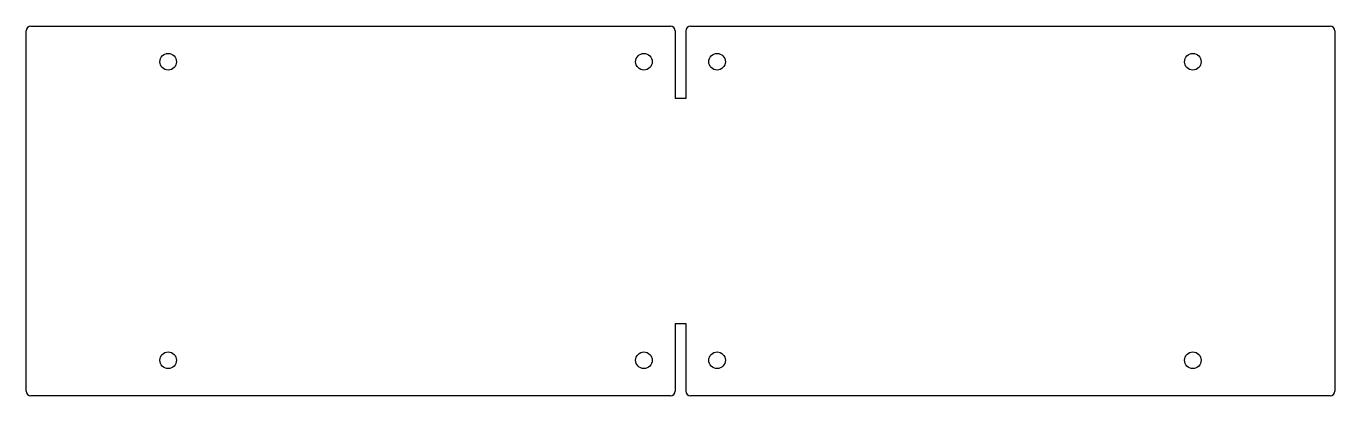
# Model space of a CAD drawing. Header units: millimetres. Extents: x -276 to 277, y -78 to 78.
import ezdxf

# ---------------------------------------------------------------- set-up
doc = ezdxf.new("R2010")
doc.units = ezdxf.units.MM

msp = doc.modelspace()

# ---------------------------------------------------------------- linework, layer by layer
at = {"color": 7, "linetype": 'Continuous', "lineweight": 25}
for p, q in [((-274.2, 78.02), (-4, 78.02)), ((4.52, 78.02), (274.72, 78.02)), ((-276.2, -76.02), (-276.2, 76.02)), ((-2, 76.02), (-2, 47.5)), ((2.52, 76.02), (2.52, 47.5)), ((276.72, 76.02), (276.72, -76.02)), ((2.52, 47.5), (-2, 47.5)), ((-2, -47.5), (2.52, -47.5)), ((-2, -47.5), (-2, -76.02)), ((2.52, -47.5), (2.52, -76.02)), ((-4, -78.02), (-274.2, -78.02)), ((274.72, -78.02), (4.52, -78.02))]:
    msp.add_line(p, q, dxfattribs=at)
for centre in [(-216.2, 63.02), (-15.2, 63.02), (15.72, 63.02), (216.72, 63.02), (-216.2, -63.02), (-15.2, -63.02), (15.72, -63.02), (216.72, -63.02)]:
    msp.add_circle(centre, 3.5, dxfattribs=at)
for centre, start, end in [((-274.2, 76.02), 90, 180), ((-4, 76.02), 0, 90), ((4.52, 76.02), 90, 180), ((274.72, 76.02), 0, 90), ((-274.2, -76.02), 180, 270), ((-4, -76.02), 270, 0), ((4.52, -76.02), 180, 270), ((274.72, -76.02), 270, 360)]:
    msp.add_arc(centre, 2, start, end, dxfattribs=at)

doc.saveas('drawing.dxf')
